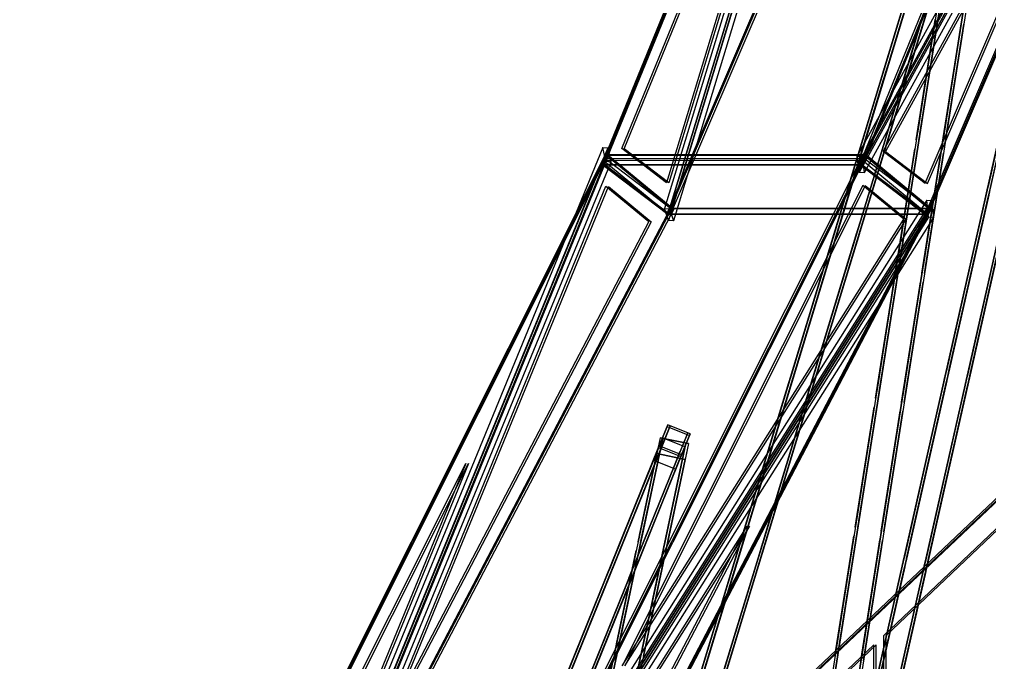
# Model space of a CAD drawing. Header units: millimetres. Extents: x -52000 to 48850, y -48850 to 51750.
# Drawn here: x -35405 to -29359, y -26849 to -22842 of the extents above; entities that cross this region are included whole.
import ezdxf

# ---------------------------------------------------------------- set-up
doc = ezdxf.new("R2010")
doc.units = ezdxf.units.MM
doc.layers.add('D-STR-STRC', color=7, linetype='Continuous', lineweight=25)

msp = doc.modelspace()

# ---------------------------------------------------------------- linework, layer by layer
at = {"layer": 'D-STR-STRC'}
for points in [[(-30954, -30897), (-30934.8, -30812.4), (-27795.1, -16919), (-27814.2, -17003.5)], [(-30938.3, -30900.5), (-30919.2, -30816), (-27779.5, -16922.5), (-27798.6, -17007.1)], [(-30823.2, -30926.5), (-30804.1, -30842), (-27664.4, -16948.5), (-27683.5, -17033.1)], [(-30807.6, -30930.1), (-30788.5, -30845.5), (-27648.8, -16952), (-27667.9, -17036.6)], [(-29802.8, -18919.7), (-31364.5, -24058.6), (-31774.7, -23746.2)], [(-29787.6, -18920.8), (-31349.3, -24059.6), (-31759.4, -23747.2)], [(-29802.8, -18919.7), (-29293.1, -19232.1), (-31364.5, -24058.6)], [(-29787.6, -18920.6), (-29277.9, -19233), (-31349.3, -24059.5)], [(-27688.3, -19231.2), (-28198, -18918.9), (-30169.9, -23745.3)], [(-27673.1, -19232.1), (-28182.8, -18919.7), (-30154.7, -23746.2)], [(-27688.3, -19231), (-30169.9, -23745.1), (-29759.8, -24057.5)], [(-27673.1, -19232.1), (-30154.7, -23746.2), (-29744.5, -24058.6)], [(-30311.7, -20366.6), (-31373.2, -23859.5), (-31651.9, -23647.2)], [(-30296.5, -20367.7), (-31357.9, -23860.5), (-31636.7, -23648.2)], [(-28439.3, -20783.3), (-30023, -23664.1), (-29761.2, -23863.5)], [(-28424.1, -20784.4), (-30007.8, -23665.2), (-29746, -23864.6)], [(-32990, -32935.9), (-32955.5, -32822.4), (-29405.6, -21143.7), (-29440.1, -21257.2)], [(-32974.7, -32940.6), (-32940.2, -32827.1), (-29390.2, -21148.3), (-29424.8, -21261.8)], [(-32861.8, -32974.9), (-32827.3, -32861.4), (-29277.3, -21182.6), (-29311.9, -21296.1)], [(-32846.5, -32979.5), (-32812, -32866), (-29262, -21187.3), (-29296.5, -21300.8)], [(-29424.1, -21210.7), (-29424.1, -21210.7), (-30944.3, -30859.7), (-30944.3, -30859.7)], [(-29278, -21233.7), (-29278, -21233.7), (-30798.1, -30882.8), (-30798.1, -30882.8)], [(-30016, -23151.8), (-29994.5, -23081.1), (-29722.1, -22185.2)], [(-30011, -23135.3), (-29738.6, -22239.4), (-29717.1, -22168.7)], [(-30000.7, -23156.5), (-29979.2, -23085.7), (-29706.8, -22189.8)], [(-29995.6, -23140), (-29723.3, -22244.1), (-29701.8, -22173.3)], [(-29887.8, -23190.8), (-29866.3, -23120.1), (-29593.9, -22224.2)], [(-29882.7, -23174.3), (-29610.4, -22278.4), (-29588.9, -22207.6)], [(-29872.5, -23195.5), (-29850.9, -23124.7), (-29578.6, -22228.8)], [(-29867.4, -23178.9), (-29595.1, -22283.1), (-29573.6, -22212.3)], [(-29373.6, -23904), (-29361.7, -23851.3), (-29118.6, -22775.7)], [(-29368.8, -23882.5), (-29125.7, -22806.9), (-29113.8, -22754.2)], [(-29697.6, -22843.6), (-29697.6, -22843.6), (-29809.2, -23551.8)], [(-29681.8, -22846), (-29681.8, -22846), (-29793.4, -23554.3)], [(-29704.1, -22885), (-29815.7, -23593.3), (-29815.7, -23593.3)], [(-29688.3, -22887.5), (-29799.9, -23595.8), (-29799.9, -23595.8)], [(-29542.1, -22910.6), (-29653.7, -23618.8), (-29653.7, -23618.8)], [(-29535.6, -22869.1), (-29535.6, -22869.1), (-29647.2, -23577.3)], [(-29526.3, -22913.1), (-29637.9, -23621.3), (-29637.9, -23621.3)], [(-29519.8, -22871.6), (-29519.8, -22871.6), (-29631.4, -23579.8)], [(-30306.8, -24108.6), (-30034.5, -23212.7), (-30013, -23141.9)], [(-30291.5, -24113.2), (-30019.2, -23217.3), (-29997.6, -23146.6)], [(-30311.8, -24125.1), (-30290.3, -24054.3), (-30018, -23158.4)], [(-30296.5, -24129.7), (-30275, -24059), (-30002.7, -23163.1)], [(-30183.6, -24164), (-30162.1, -24093.3), (-29889.8, -23197.4)], [(-30178.6, -24147.5), (-29906.3, -23251.6), (-29884.7, -23180.9)], [(-30168.3, -24168.7), (-30146.8, -24097.9), (-29874.5, -23202)], [(-30163.3, -24152.2), (-29890.9, -23256.3), (-29869.4, -23185.5)], [(-31179.5, -27590.5), (-31179.5, -31179.5), (-26661.6, -26661.6), (-26661.6, -23312.5)], [(-31164.6, -27590.5), (-31164.6, -31179.5), (-26646.6, -26661.6), (-26646.6, -23312.5)], [(-31738.5, -23641.8), (-31720.4, -23730.9), (-31750.8, -23728.5), (-31768.9, -23639.5)], [(-31752.3, -23684.6), (-33869.3, -28843.3), (-34168, -28504.9)], [(-31737.1, -23685.8), (-33854.1, -28844.5), (-34152.8, -28506.2)], [(-31752.3, -23684.6), (-31342.1, -24022.9), (-33869.3, -28843.3)], [(-31737.1, -23685.7), (-31326.9, -24024), (-33854.1, -28844.4)], [(-29737.3, -24021.8), (-30147.5, -23683.5), (-32563.2, -28503.8)], [(-29722.1, -24022.9), (-30132.3, -23684.6), (-32548, -28504.9)], [(-30126.6, -23689.2), (-31746.6, -23689.2), (-31752.3, -23684.6), (-30132.3, -23684.6)], [(-31751.4, -23684.7), (-30132.9, -23684.8), (-29722.9, -24022.8), (-31341.5, -24022.7)], [(-30170.9, -23795.7), (-30184.1, -23693.8), (-30153.7, -23695.8), (-30140.4, -23797.6)], [(-29830.8, -23689.1), (-29942.4, -24397.4), (-29942.4, -24397.4)], [(-29824.3, -23647.6), (-29824.3, -23647.6), (-29935.9, -24355.9)], [(-29815, -23691.6), (-29926.6, -24399.9), (-29926.6, -24399.9)], [(-29808.5, -23650.1), (-29808.5, -23650.1), (-29920.1, -24358.4)], [(-29662.3, -23673.2), (-29662.3, -23673.2), (-29773.9, -24381.4)], [(-29646.5, -23675.6), (-29646.5, -23675.6), (-29758.1, -24383.9)], [(-30149.1, -23750.5), (-31769.1, -23750.5), (-31774.7, -23746.2), (-30154.7, -23746.2)], [(-31773.8, -23746.3), (-30155.3, -23746.4), (-29745.3, -24058.5), (-31363.9, -24058.4)], [(-31768.5, -23718.7), (-30150, -23718.8), (-29740.8, -24056.8), (-31359.3, -24056.7)], [(-31758.1, -23707.7), (-30139.5, -23707.8), (-29728.8, -24019.9), (-31347.3, -24019.8)], [(-29668.8, -23714.6), (-29780.4, -24422.9), (-29780.4, -24422.9)], [(-29653, -23717.1), (-29764.6, -24425.4), (-29764.6, -24425.4)], [(-31750.1, -23881.3), (-31482.6, -24101.9), (-33130.8, -27245.8)], [(-31734.9, -23882.4), (-31467.4, -24103.1), (-33115.7, -27246.9)], [(-29894.1, -24087.2), (-30148.7, -23877.1), (-31648.2, -26869.2)], [(-29878.9, -24088.3), (-30133.5, -23878.2), (-31633, -26870.3)], [(-29635.3, -25061.8), (-29623.4, -25009.1), (-29380.3, -23933.5)], [(-29630.4, -25040.3), (-29387.3, -23964.7), (-29375.4, -23912)], [(-29619.7, -25065.3), (-29607.8, -25012.6), (-29364.7, -23937)], [(-29614.8, -25043.8), (-29371.7, -23968.2), (-29359.8, -23915.5)], [(-29499.7, -25069.8), (-29256.6, -23994.2), (-29244.7, -23941.5)], [(-29739.9, -24073.7), (-29749.9, -23968.6), (-29719.5, -23971), (-29709.5, -24076.1)], [(-29504.6, -25091.3), (-29492.7, -25038.6), (-29249.6, -23963)], [(-29489, -25094.9), (-29477.1, -25042.1), (-29234, -23966.5)], [(-29484.1, -25073.3), (-29241, -23997.7), (-29229.1, -23945)], [(-29737.3, -24021.6), (-32563.2, -28503.6), (-32264.5, -28842)], [(-29722.1, -24022.9), (-32548, -28504.9), (-32249.3, -28843.3)], [(-31353.7, -24022.4), (-31329.7, -24097.7), (-31360.2, -24095.7), (-31384.1, -24020.5)], [(-31370.1, -24054.3), (-29750.1, -24054.3), (-29744.5, -24058.6), (-31364.5, -24058.6)], [(-31347.8, -24018.2), (-29727.8, -24018.2), (-29722.1, -24022.9), (-31342.1, -24022.9)], [(-30602.6, -25081.8), (-30330.3, -24185.9), (-30308.8, -24115.1)], [(-30587.3, -25086.4), (-30315, -24190.5), (-30293.5, -24119.8)], [(-30607.6, -25098.3), (-30586.1, -25027.5), (-30313.8, -24131.6)], [(-30592.3, -25102.9), (-30570.8, -25032.2), (-30298.5, -24136.3)], [(-30479.4, -25137.3), (-30457.9, -25066.5), (-30185.6, -24170.6)], [(-30474.4, -25120.8), (-30202.1, -24224.9), (-30180.6, -24154.1)], [(-30464.1, -25141.9), (-30442.6, -25071.2), (-30170.3, -24175.3)], [(-30459.1, -25125.4), (-30186.8, -24229.5), (-30165.3, -24158.8)], [(-29951, -24451.7), (-29951, -24451.7), (-30062.6, -25160)], [(-29935.2, -24454.2), (-29935.2, -24454.2), (-30046.7, -25162.5)], [(-29789, -24477.2), (-29789, -24477.2), (-29900.5, -25185.5)], [(-29773.2, -24479.7), (-29773.2, -24479.7), (-29884.7, -25188)], [(-29957.5, -24493.2), (-30069.1, -25201.5), (-30069.1, -25201.5)], [(-29941.7, -24495.7), (-30053.3, -25204), (-30053.3, -25204)], [(-29795.5, -24518.7), (-29907.1, -25227), (-29907.1, -25227)], [(-29779.7, -24521.2), (-29891.3, -25229.5), (-29891.3, -25229.5)], [(-30898.4, -26055), (-30626.1, -25159.1), (-30604.6, -25088.4)], [(-29896.9, -26219.6), (-29885, -26166.9), (-29641.9, -25091.3)], [(-29892.1, -26198.1), (-29649, -25122.5), (-29637.1, -25069.7)], [(-29876.5, -26201.6), (-29633.4, -25126), (-29621.5, -25073.3)], [(-30903.5, -26071.5), (-30881.9, -26000.8), (-30609.6, -25104.9)], [(-30888.1, -26076.2), (-30866.6, -26005.4), (-30594.3, -25109.5)], [(-30883.1, -26059.7), (-30610.8, -25163.8), (-30589.3, -25093)], [(-30775.2, -26110.5), (-30753.7, -26039.7), (-30481.4, -25143.8)], [(-30770.2, -26094), (-30497.9, -25198.1), (-30476.4, -25127.3)], [(-30759.9, -26115.1), (-30738.4, -26044.4), (-30466.1, -25148.5)], [(-30754.9, -26098.6), (-30482.6, -25202.7), (-30461.1, -25132)], [(-29881.3, -26223.1), (-29869.4, -26170.4), (-29626.3, -25094.8)], [(-29766.2, -26249.1), (-29754.3, -26196.4), (-29511.2, -25120.8)], [(-29761.4, -26227.6), (-29518.3, -25152), (-29506.4, -25099.3)], [(-29750.6, -26252.6), (-29738.7, -26199.9), (-29495.6, -25124.3)], [(-29745.7, -26231.1), (-29502.7, -25155.5), (-29490.8, -25102.8)], [(-30077.6, -25255.8), (-30077.6, -25255.8), (-30189.2, -25964.1)], [(-30061.8, -25258.3), (-30061.8, -25258.3), (-30173.4, -25966.6)], [(-30084.2, -25297.3), (-30195.8, -26005.6), (-30195.8, -26005.6)], [(-30068.4, -25299.8), (-30180, -26008), (-30180, -26008)], [(-29922.2, -25322.8), (-30033.8, -26031.1), (-30033.8, -26031.1)], [(-29915.6, -25281.3), (-29915.6, -25281.3), (-30027.2, -25989.6)], [(-29906.4, -25325.3), (-30018, -26033.6), (-30018, -26033.6)], [(-29899.8, -25283.8), (-29899.8, -25283.8), (-30011.4, -25992.1)], [(-35405.3, -35349.4), (-35348.5, -35209), (-31364.7, -25368.3), (-31421.5, -25508.7)], [(-35390.5, -35355.4), (-35333.6, -35215), (-31349.8, -25374.3), (-31406.7, -25514.7)], [(-31421.5, -25508.7), (-31282.5, -25565), (-31225.6, -25424.6), (-31364.7, -25368.3)], [(-31368.5, -25377.7), (-31229.4, -25434), (-31225.6, -25424.6), (-31364.7, -25368.3)], [(-35281.1, -35399.7), (-35224.3, -35259.3), (-31240.5, -25418.6), (-31297.3, -25559)], [(-35266.3, -35405.7), (-35209.4, -35265.3), (-31225.6, -25424.6), (-31282.5, -25565)], [(-31396, -25451.3), (-31396, -25451.3), (-32973.4, -32885.6), (-32973.4, -32885.6)], [(-31453.9, -25588.7), (-31314.9, -25645), (-31258, -25504.6), (-31397.1, -25448.3)], [(-31235.5, -25485.3), (-31411.6, -25448), (-31411.6, -25448), (-31235.5, -25485.3)], [(-31251.2, -25482), (-31251.2, -25482), (-32828.6, -32916.3), (-32828.6, -32916.3)], [(-31730.8, -26272.6), (-31695.3, -26185.1), (-31415.3, -25493.4)], [(-31726.3, -26261.7), (-31446.3, -25570), (-31410.9, -25482.5)], [(-31715.9, -26278.6), (-31680.5, -26191.1), (-31400.5, -25499.4)], [(-31711.5, -26267.7), (-31431.5, -25576), (-31396.1, -25488.5)], [(-31421.5, -25508.7), (-31282.5, -25565), (-31278.7, -25555.7), (-31417.7, -25499.4)], [(-31606.6, -26322.9), (-31571.1, -26235.4), (-31291.1, -25543.7)], [(-31602.1, -26311.9), (-31322.1, -25620.3), (-31286.7, -25532.8)], [(-31591.7, -26328.9), (-31556.3, -26241.4), (-31276.3, -25549.7)], [(-31587.3, -26318), (-31307.3, -25626.3), (-31271.9, -25538.8)], [(-31432.4, -25545.8), (-31432.4, -25545.8), (-31540.6, -26055.8)], [(-31416.7, -25549.1), (-31416.7, -25549.1), (-31524.9, -26059.2)], [(-31256.3, -25583.2), (-31432.4, -25545.8), (-31432.4, -25545.8), (-31256.3, -25583.2)], [(-32622.6, -25608.1), (-33867.4, -28641.3), (-34043, -28442.4)], [(-32607.4, -25609.4), (-33852.2, -28642.6), (-34027.8, -28443.6)], [(-31441.1, -25586.9), (-31549.3, -26096.9), (-31549.3, -26096.9)], [(-31425.4, -25590.2), (-31533.7, -26100.3), (-31533.7, -26100.3)], [(-31280.7, -25620.9), (-31388.9, -26131), (-31388.9, -26131)], [(-31272, -25579.8), (-31272, -25579.8), (-31380.2, -26089.9)], [(-31265, -25624.3), (-31373.2, -26134.3), (-31373.2, -26134.3)], [(-31256.3, -25583.2), (-31256.3, -25583.2), (-31364.5, -26093.2)], [(-30020.2, -26682.3), (-30020.2, -29830.6), (-28950.4, -28763.9), (-28950.4, -25666.3)], [(-30005.2, -26682.3), (-30005.2, -29830.6), (-28935.4, -28763.9), (-28935.4, -25666.3)], [(-30870.9, -25999.1), (-32422, -28459.1), (-32258.1, -28644.8)], [(-30855.7, -26000.3), (-32406.8, -28460.4), (-32242.8, -28646.1)], [(-30204.3, -26059.9), (-30204.3, -26059.9), (-30315.9, -26768.2)], [(-31199.3, -27044.8), (-31177.8, -26974), (-30905.5, -26078.1)], [(-31194.3, -27028.2), (-30921.9, -26132.3), (-30900.4, -26061.6)], [(-31184, -27049.4), (-31162.5, -26978.7), (-30890.1, -26082.8)], [(-31179, -27032.9), (-30906.6, -26137), (-30885.1, -26066.2)], [(-31071.1, -27083.7), (-31049.6, -27013), (-30777.2, -26117.1)], [(-31066.1, -27067.2), (-30793.7, -26171.3), (-30772.2, -26100.6)], [(-31050.7, -27071.9), (-30778.4, -26176), (-30756.9, -26105.2)], [(-30210.9, -26101.4), (-30322.5, -26809.6), (-30322.5, -26809.6)], [(-30195.1, -26103.9), (-30306.6, -26812.1), (-30306.6, -26812.1)], [(-30188.5, -26062.4), (-30188.5, -26062.4), (-30300.1, -26770.6)], [(-30042.3, -26085.4), (-30042.3, -26085.4), (-30153.9, -26793.7)], [(-30026.5, -26087.9), (-30026.5, -26087.9), (-30138.1, -26796.2)], [(-31560.7, -26150.7), (-31560.7, -26150.7), (-31684, -26731.7)], [(-31545.1, -26154.1), (-31545.1, -26154.1), (-31668.3, -26735)], [(-31055.8, -27088.4), (-31034.3, -27017.6), (-30761.9, -26121.7)], [(-30048.9, -26126.9), (-30160.4, -26835.2), (-30160.4, -26835.2)], [(-30033.1, -26129.4), (-30144.6, -26837.7), (-30144.6, -26837.7)], [(-31569.4, -26191.8), (-31692.7, -26772.8), (-31692.7, -26772.8)], [(-31553.8, -26195.1), (-31677.1, -26776.1), (-31677.1, -26776.1)], [(-31409, -26225.9), (-31532.3, -26806.8), (-31532.3, -26806.8)], [(-31400.3, -26184.8), (-31400.3, -26184.8), (-31523.6, -26765.7)], [(-31393.4, -26229.2), (-31516.6, -26810.1), (-31516.6, -26810.1)], [(-31384.7, -26188.1), (-31384.7, -26188.1), (-31507.9, -26769.1)], [(-30153.7, -27355.9), (-29910.6, -26280.2), (-29898.7, -26227.5)], [(-30138.1, -27359.4), (-29895, -26283.8), (-29883.1, -26231.1)], [(-32062.7, -27092.7), (-32027.3, -27005.1), (-31723.8, -26255.5)], [(-32058.3, -27081.7), (-31754.8, -26332.1), (-31719.4, -26244.5)], [(-32047.9, -27098.7), (-32012.5, -27011.2), (-31709, -26261.5)], [(-32043.5, -27087.7), (-31740, -26338.1), (-31704.6, -26250.5)], [(-31934.1, -27132), (-31630.6, -26382.4), (-31595.2, -26294.8)], [(-31919.3, -27138), (-31615.8, -26388.4), (-31580.4, -26300.8)], [(-30158.6, -27377.4), (-30146.7, -27324.7), (-29903.6, -26249)], [(-30143, -27380.9), (-30131, -27328.2), (-29888, -26252.6)], [(-30027.9, -27406.9), (-30015.9, -27354.2), (-29772.9, -26278.6)], [(-30023, -27385.4), (-29779.9, -26309.8), (-29768, -26257.1)], [(-30012.3, -27410.4), (-30000.3, -27357.7), (-29757.3, -26282.1)], [(-30007.4, -27388.9), (-29764.3, -26313.3), (-29752.4, -26260.6)], [(-31938.5, -27143), (-31903.1, -27055.4), (-31599.6, -26305.8)], [(-31923.7, -27149), (-31888.3, -27061.4), (-31584.8, -26311.8)], [(-31149.7, -27755), (-31149.7, -30956.9), (-30079.9, -29890.2), (-30079.9, -26739)], [(-31134.7, -27755), (-31134.7, -30956.9), (-30064.9, -29890.2), (-30064.9, -26739)], [(-31704.1, -26826.6), (-31704.1, -26826.6), (-31827.4, -27407.5)], [(-31688.5, -26829.9), (-31688.5, -26829.9), (-31811.7, -27410.9)]]:
    msp.add_lwpolyline(points, close=True, dxfattribs=at)
for points in [[(-30936.1, -30818.1), (-27796.4, -16924.6)], [(-30934.8, -30812.4), (-27795.1, -16919)], [(-30789.8, -30851.1), (-27650.1, -16957.7)], [(-30788.5, -30845.5), (-27648.8, -16952)], [(-30954, -30897), (-27814.2, -17003.5)], [(-30952.7, -30891.4), (-27812.9, -16997.9)], [(-30807.6, -30930.1), (-27667.9, -17036.6)], [(-30806.4, -30924.4), (-27666.6, -17031)], [(-29802.8, -18919.7), (-31774.7, -23746.2)], [(-29797, -18923.3), (-31769.1, -23750.5)], [(-29822.4, -18881.6), (-31384.1, -24020.5)], [(-29792, -18883.5), (-31353.7, -24022.4)], [(-28182.8, -18919.7), (-30154.7, -23746.2)], [(-28177, -18923.3), (-30149.1, -23750.5)], [(-29798.5, -18956.9), (-31360.2, -24095.7)], [(-29768, -18958.8), (-31329.7, -24097.7)], [(-27702.6, -19179.7), (-30184.1, -23693.8)], [(-27672.1, -19181.7), (-30153.7, -23695.8)], [(-29299, -19228.5), (-31370.1, -24054.3)], [(-29293.1, -19232.1), (-31364.5, -24058.6)], [(-27689.3, -19281.6), (-30170.9, -23795.7)], [(-27658.9, -19283.5), (-30140.4, -23797.6)], [(-27679, -19228.5), (-29750.1, -24054.3)], [(-27673.1, -19232.1), (-29744.5, -24058.6)], [(-32957.8, -32830), (-29407.9, -21151.2)], [(-32955.5, -32822.4), (-29405.6, -21143.7)], [(-32814.3, -32873.6), (-29264.3, -21194.8)], [(-32812, -32866), (-29262, -21187.3)], [(-29440, -21208.2), (-30960.1, -30857.2)], [(-32990, -32935.9), (-29440.1, -21257.2)], [(-32987.7, -32928.3), (-29437.8, -21249.6)], [(-29262.1, -21236.2), (-30782.3, -30885.2)], [(-32846.5, -32979.5), (-29296.5, -21300.8)], [(-32844.2, -32972), (-29294.2, -21293.2)], [(-31179.5, -27590.5), (-26661.6, -23312.5)], [(-31179.5, -27610.5), (-26661.6, -23332.5)], [(-31768.9, -23639.5), (-33886, -28798.2)], [(-31752.3, -23684.6), (-34168, -28504.9)], [(-31746.6, -23689.2), (-34162.7, -28510.9)], [(-31738.5, -23641.8), (-33855.6, -28800.5)], [(-30132.3, -23684.6), (-32548, -28504.9)], [(-30126.6, -23689.2), (-32542.7, -28510.9)], [(-31751.4, -23684.7), (-31768.5, -23718.7)], [(-30132.9, -23684.8), (-30150, -23718.8)], [(-31750.8, -23728.5), (-33867.9, -28887.2)], [(-31720.4, -23730.9), (-33837.5, -28889.6)], [(-31758.1, -23707.7), (-31773.8, -23746.3)], [(-30139.5, -23707.8), (-30155.3, -23746.4)], [(-29749.9, -23968.6), (-32575.8, -28450.6)], [(-29719.5, -23971), (-32545.4, -28453)], [(-31347.8, -24018.2), (-33874.6, -28837.3)], [(-31342.1, -24022.9), (-33869.3, -28843.3)], [(-29727.8, -24018.2), (-32254.6, -28837.3)], [(-29722.1, -24022.9), (-32249.3, -28843.3)], [(-31347.3, -24019.8), (-31363.9, -24058.4)], [(-31341.5, -24022.7), (-31359.3, -24056.7)], [(-29728.8, -24019.9), (-29745.3, -24058.5)], [(-29722.9, -24022.8), (-29740.8, -24056.8)], [(-29739.9, -24073.7), (-32565.8, -28555.6)], [(-29709.5, -24076.1), (-32535.4, -28558)], [(-35352.2, -35218.4), (-31368.5, -25377.7)], [(-35348.5, -35209), (-31364.7, -25368.3)], [(-31397.1, -25448.3), (-31364.7, -25368.3)], [(-35213.2, -35274.7), (-31229.4, -25434)], [(-35209.4, -35265.3), (-31225.6, -25424.6)], [(-31411.6, -25448), (-32989, -32882.3)], [(-31411.6, -25448), (-31432.4, -25545.8)], [(-31258, -25504.6), (-31225.6, -25424.6)], [(-35405.3, -35349.4), (-31421.5, -25508.7)], [(-35401.5, -35340.1), (-31417.7, -25499.4)], [(-31235.5, -25485.3), (-32812.9, -32919.7)], [(-31453.9, -25588.7), (-31421.5, -25508.7)], [(-31235.5, -25485.3), (-31256.3, -25583.2)], [(-35266.3, -35405.7), (-31282.5, -25565)], [(-35262.5, -35396.4), (-31278.7, -25555.7)], [(-31314.9, -25645), (-31282.5, -25565)]]:
    msp.add_lwpolyline(points, dxfattribs=at)

doc.saveas('drawing.dxf')
